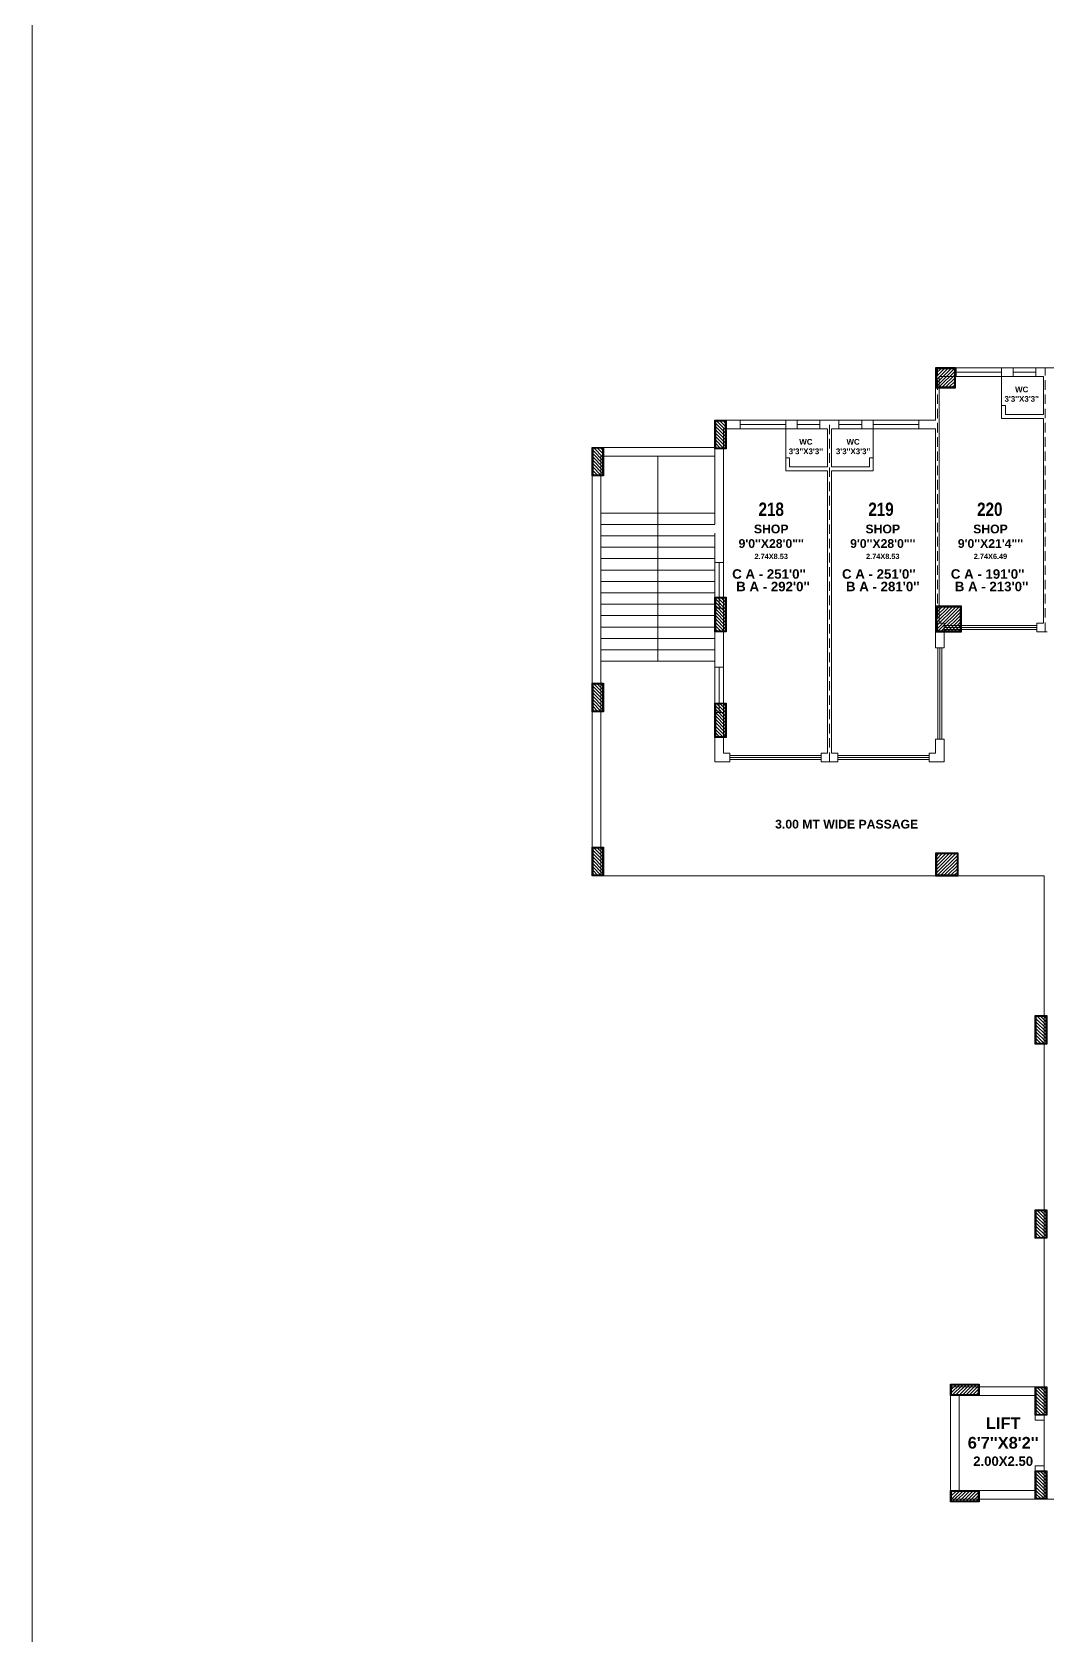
# Model space of a CAD drawing. Header units: metres. Extents: x 0 to 8495, y 0 to 3455.
# Drawn here: x 8253.02 to 8279.74, y 173.05 to 215.25 of the extents above; entities that cross this region are included whole.
import ezdxf

# ---------------------------------------------------------------- set-up
doc = ezdxf.new("R2010")
doc.units = ezdxf.units.M
doc.header["$MEASUREMENT"] = 0
doc.linetypes.add('DASH2', pattern=[0.375, 0.25, -0.125])
doc.layers.get('0').update_dxf_attribs({"lineweight": 18})
doc.layers.add('Columns', color=12, linetype='Continuous', lineweight=25)
doc.layers.add('furniture', color=30, linetype='Continuous', lineweight=20)
doc.styles.get("Standard").update_dxf_attribs({"font": 'ARIALN.TTF', "height": 0.2})

msp = doc.modelspace()

# ---------------------------------------------------------------- hatches: boundary and pattern name
at = {"layer": 'Columns', "lineweight": 20}
h = msp.add_hatch(dxfattribs=at)
h.set_pattern_fill('ANSI31', color=5, scale=0.5)
h.set_pattern_definition([(45, (1145.638876, -251.954366), (-0.0441941738, 0.0441941738), [])])
h.paths.add_polyline_path([(8276.831, 205.902), (8277.311, 205.902), (8277.311, 206.382), (8276.831, 206.382)])
at = {"layer": 'Columns', "lineweight": 0}
h = msp.add_hatch(dxfattribs=at)
h.set_pattern_fill('ANSI31', color=256, scale=0.5, angle=-90)
h.set_pattern_definition([(315, (1137.485283, -246.391656), (0.0441941738, 0.0441941738), [])])
h.paths.add_polyline_path([(8271.268, 205.003), (8271.018, 205.003), (8271.018, 204.303), (8271.268, 204.303)])
h = msp.add_hatch(dxfattribs=at)
h.set_pattern_fill('ANSI31', color=256, scale=0.5, angle=-90)
h.set_pattern_definition([(315, (1134.255283, -247.107373), (0.0441941738, 0.0441941738), [])])
h.paths.add_polyline_path([(8268.038, 204.288), (8267.788, 204.288), (8267.788, 203.588), (8268.038, 203.588)])
h = msp.add_hatch(dxfattribs=at)
h.set_pattern_fill('ANSI31', color=1, scale=0.5, angle=-90)
h.set_pattern_definition([(315, (1137.485283, -251.285283), (0.0441941738, 0.0441941738), [])])
h.paths.add_polyline_path([(8271.268, 200.34), (8271.018, 200.34), (8271.018, 199.48), (8271.268, 199.48)])
at = {"layer": 'Columns'}
h = msp.add_hatch(dxfattribs=at)
h.set_pattern_fill('ANSI31', color=6, scale=0.5)
h.set_pattern_definition([(45, (1145.788876, -258.37629), (-0.0441941738, 0.0441941738), [])])
h.paths.add_polyline_path([(8277.461, 199.48), (8277.461, 200.11), (8276.831, 200.11), (8276.831, 199.48)])
at = {"layer": 'Columns', "lineweight": 0}
h = msp.add_hatch(dxfattribs=at)
h.set_pattern_fill('ANSI31', color=256, scale=0.5, angle=-90)
h.set_pattern_definition([(315, (1134.255283, -253.317373), (0.0441941738, 0.0441941738), [])])
h.paths.add_polyline_path([(8268.038, 198.078), (8267.788, 198.078), (8267.788, 197.378), (8268.038, 197.378)])
h = msp.add_hatch(dxfattribs=at)
h.set_pattern_fill('ANSI31', color=1, scale=0.5, angle=-90)
h.set_pattern_definition([(315, (1137.485283, -253.837373), (0.0441941738, 0.0441941738), [])])
h.paths.add_polyline_path([(8271.268, 197.558), (8271.018, 197.558), (8271.018, 196.698), (8271.268, 196.698)])
h = msp.add_hatch(dxfattribs=at)
h.set_pattern_fill('ANSI31', color=256, scale=0.5, angle=-90)
h.set_pattern_definition([(315, (1134.255283, -257.635556), (0.0441941738, 0.0441941738), [])])
h.paths.add_polyline_path([(8268.038, 193.759), (8267.788, 193.759), (8267.788, 193.059), (8268.038, 193.059)])
at = {"layer": 'Columns'}
h = msp.add_hatch(dxfattribs=at)
h.set_pattern_fill('ANSI31', scale=0.5)
h.set_pattern_definition([(45, (1145.673876, -264.726564), (-0.0441941738, 0.0441941738), [])])
h.paths.add_polyline_path([(8276.831, 193.059), (8277.381, 193.059), (8277.381, 193.609), (8276.831, 193.609)])
at = {"layer": 'Columns', "lineweight": 0}
h = msp.add_hatch(dxfattribs=at)
h.set_pattern_fill('ANSI31', color=256, scale=0.5, angle=-90)
h.set_pattern_definition([(315, (1145.925055, -262.063656), (0.0441941738, 0.0441941738), [])])
h.paths.add_polyline_path([(8279.708, 189.331), (8279.458, 189.331), (8279.458, 188.631), (8279.708, 188.631)])
h = msp.add_hatch(dxfattribs=at)
h.set_pattern_fill('ANSI31', color=256, scale=0.5, angle=-90)
h.set_pattern_definition([(315, (1145.925055, -267.178656), (0.0441941738, 0.0441941738), [])])
h.paths.add_polyline_path([(8279.708, 184.216), (8279.458, 184.216), (8279.458, 183.516), (8279.708, 183.516)])
h = msp.add_hatch(dxfattribs=at)
h.set_pattern_fill('ANSI31', color=256, scale=0.5, angle=-180)
h.set_pattern_definition([(225, (7826.53297, 7313.16043), (0.0441941738, -0.0441941738), [])])
h.paths.add_polyline_path([(8277.928, 179.377), (8277.928, 179.627), (8277.228, 179.627), (8277.228, 179.377)])
h = msp.add_hatch(dxfattribs=at)
h.set_pattern_fill('ANSI31', color=256, scale=0.5, angle=-90)
h.set_pattern_definition([(315, (1145.925055, -271.837556), (0.0441941738, 0.0441941738), [])])
h.paths.add_polyline_path([(8279.708, 179.557), (8279.458, 179.557), (8279.458, 178.857), (8279.708, 178.857)])
h = msp.add_hatch(dxfattribs=at)
h.set_pattern_fill('ANSI31', color=256, scale=0.5, angle=-90)
h.set_pattern_definition([(315, (1145.925055, -274.047556), (0.0441941738, 0.0441941738), [])])
h.paths.add_polyline_path([(8279.708, 177.347), (8279.458, 177.347), (8279.458, 176.647), (8279.708, 176.647)])
h = msp.add_hatch(dxfattribs=at)
h.set_pattern_fill('ANSI31', color=256, scale=0.5, angle=-180)
h.set_pattern_definition([(225, (7826.53297, 7310.36043), (0.0441941738, -0.0441941738), [])])
h.paths.add_polyline_path([(8277.928, 176.577), (8277.928, 176.827), (8277.228, 176.827), (8277.228, 176.577)])

# ---------------------------------------------------------------- linework, layer by layer
at = {"lineweight": 0}
for p, q in [((8285.329, 206.407), (8276.806, 206.407)), ((8276.806, 205.028), (8276.806, 206.407)), ((8279.147, 206.407), (8278.847, 206.407)), ((8278.847, 206.407), (8278.847, 206.177)), ((8279.447, 206.177), (8279.447, 206.407)), ((8276.906, 206.177), (8276.906, 199.685)), ((8279.647, 206.177), (8276.906, 206.177)), ((8276.906, 205.718), (8276.906, 206.177)), ((8278.547, 206.177), (8278.547, 205.077)), ((8278.647, 206.177), (8278.547, 206.177)), ((8278.547, 206.177), (8278.547, 205.417)), ((8278.647, 206.177), (8279.647, 206.177)), ((8279.647, 206.177), (8278.647, 206.177)), ((8278.847, 206.292), (8279.447, 206.292)), ((8278.847, 206.177), (8279.447, 206.177)), ((8279.647, 206.177), (8279.647, 205.177)), ((8279.647, 206.177), (8279.647, 205.177)), ((8279.647, 205.748), (8279.647, 206.177)), ((8279.647, 206.177), (8279.647, 205.177)), ((8279.647, 206.177), (8279.647, 205.177)), ((8279.647, 206.177), (8279.647, 205.177)), ((8279.647, 206.177), (8279.647, 205.177)), ((8279.647, 205.748), (8279.647, 206.177)), ((8278.547, 205.417), (8278.647, 205.417)), ((8278.547, 205.077), (8279.647, 205.077)), ((8278.647, 205.417), (8278.647, 205.177)), ((8278.647, 205.177), (8279.647, 205.177)), ((8279.647, 205.077), (8279.647, 199.685)), ((8270.993, 205.028), (8270.993, 204.313)), ((8270.993, 205.028), (8276.806, 205.028)), ((8271.223, 204.798), (8271.223, 196.264)), ((8271.223, 204.798), (8273.964, 204.798)), ((8272.864, 204.798), (8272.864, 203.698)), ((8272.964, 204.798), (8272.864, 204.798)), ((8272.864, 204.798), (8272.864, 204.038)), ((8272.964, 204.798), (8273.964, 204.798)), ((8273.964, 204.798), (8272.964, 204.798)), ((8273.464, 205.028), (8273.164, 205.028)), ((8273.164, 205.028), (8273.164, 204.798)), ((8273.164, 204.913), (8273.764, 204.913)), ((8273.164, 204.798), (8273.764, 204.798)), ((8273.764, 204.798), (8273.764, 205.028)), ((8273.964, 204.798), (8273.964, 203.798)), ((8273.964, 204.798), (8273.964, 203.798)), ((8273.964, 204.798), (8273.964, 203.798)), ((8273.964, 204.369), (8273.964, 204.798)), ((8273.964, 204.798), (8273.964, 203.798)), ((8273.964, 204.798), (8273.964, 203.798)), ((8273.964, 204.798), (8273.964, 203.798)), ((8273.964, 204.798), (8273.964, 203.798)), ((8273.964, 204.369), (8273.964, 204.798)), ((8274.064, 204.798), (8274.064, 203.798)), ((8274.064, 204.798), (8274.064, 203.798)), ((8274.064, 204.798), (8276.806, 204.798)), ((8274.064, 204.798), (8274.064, 203.798)), ((8274.064, 204.369), (8274.064, 204.798)), ((8274.064, 204.798), (8274.064, 203.798)), ((8274.064, 204.369), (8274.064, 204.798)), ((8274.064, 204.798), (8274.064, 203.798)), ((8274.064, 204.798), (8274.064, 203.798)), ((8274.064, 204.798), (8274.064, 203.798)), ((8275.064, 204.798), (8274.064, 204.798)), ((8274.064, 204.798), (8274.064, 203.798)), ((8274.064, 204.798), (8275.064, 204.798)), ((8274.264, 204.798), (8274.264, 205.028)), ((8274.864, 204.913), (8274.264, 204.913)), ((8274.864, 204.798), (8274.264, 204.798)), ((8274.564, 205.028), (8274.864, 205.028)), ((8274.864, 205.028), (8274.864, 204.798)), ((8275.064, 204.798), (8275.164, 204.798)), ((8275.164, 204.798), (8275.164, 203.698)), ((8275.164, 204.798), (8275.164, 204.038)), ((8276.806, 204.798), (8276.806, 199.032)), ((8267.763, 196.658), (8267.763, 204.313)), ((8267.763, 204.313), (8270.993, 204.313)), ((8270.993, 204.313), (8270.993, 204.083)), ((8267.993, 204.083), (8267.993, 200.558)), ((8267.993, 204.083), (8270.993, 204.083)), ((8270.993, 204.083), (8270.993, 203.532)), ((8270.993, 203.953), (8270.993, 202.288)), ((8272.864, 204.038), (8272.964, 204.038)), ((8272.964, 204.038), (8272.964, 203.798)), ((8275.064, 204.038), (8275.064, 203.798)), ((8275.164, 204.038), (8275.064, 204.038)), ((8272.864, 203.698), (8273.964, 203.698)), ((8272.964, 203.798), (8273.964, 203.798)), ((8273.964, 203.698), (8273.964, 196.724)), ((8273.964, 203.698), (8273.964, 196.264)), ((8275.064, 203.798), (8274.064, 203.798)), ((8274.064, 203.698), (8274.064, 196.954)), ((8274.064, 203.698), (8274.064, 196.572)), ((8275.164, 203.698), (8274.064, 203.698)), ((8267.993, 196.658), (8267.993, 202.058)), ((8270.993, 202.058), (8270.993, 200.394)), ((8270.993, 200.68), (8270.993, 201.28)), ((8271.223, 201.28), (8271.223, 200.08)), ((8267.993, 193.034), (8267.993, 200.394)), ((8270.993, 200.394), (8270.993, 196.034)), ((8271.223, 200.08), (8270.993, 200.08)), ((8277.036, 199.685), (8276.906, 199.685)), ((8277.036, 199.685), (8276.906, 199.685)), ((8277.036, 199.685), (8277.036, 199.455)), ((8279.647, 199.685), (8279.476, 199.685)), ((8279.476, 199.685), (8279.476, 199.455)), ((8279.647, 199.685), (8279.476, 199.685)), ((8277.036, 199.032), (8277.036, 199.455)), ((8277.036, 199.032), (8277.036, 199.197)), ((8279.747, 199.455), (8279.476, 199.455)), ((8276.806, 199.032), (8277.036, 199.032)), ((8270.993, 197.93), (8270.993, 198.53)), ((8271.223, 198.53), (8271.223, 197.33)), ((8271.223, 197.33), (8270.993, 197.33)), ((8267.763, 196.658), (8267.763, 193.034)), ((8274.064, 196.724), (8274.064, 196.264)), ((8271.394, 196.264), (8271.223, 196.264)), ((8271.394, 196.264), (8271.394, 196.034)), ((8273.964, 196.264), (8273.794, 196.264)), ((8273.794, 196.264), (8273.794, 196.034)), ((8274.235, 196.264), (8274.064, 196.264)), ((8274.235, 196.264), (8274.235, 196.034)), ((8276.806, 196.264), (8276.635, 196.264)), ((8276.635, 196.264), (8276.635, 196.034)), ((8276.806, 196.632), (8276.806, 196.264)), ((8276.806, 196.632), (8277.036, 196.632)), ((8277.036, 196.034), (8277.036, 196.632)), ((8270.993, 196.034), (8271.394, 196.034)), ((8273.794, 196.034), (8274.235, 196.034)), ((8274.235, 196.034), (8273.971, 196.034)), ((8276.806, 196.034), (8276.635, 196.034)), ((8276.806, 196.034), (8277.036, 196.034)), ((8267.763, 193.034), (8267.993, 193.034)), ((8277.203, 176.622), (8277.203, 179.582)), ((8277.203, 179.582), (8279.663, 179.582)), ((8277.433, 176.852), (8277.433, 179.352)), ((8277.433, 176.852), (8277.433, 179.352)), ((8277.433, 179.352), (8279.433, 179.352)), ((8279.433, 178.702), (8279.663, 178.702)), ((8279.433, 177.502), (8279.663, 177.502)), ((8279.433, 176.852), (8277.433, 176.852)), ((8279.663, 176.622), (8277.203, 176.622))]:
    msp.add_line(p, q, dxfattribs=at)
at = {"color": 1, "linetype": 'DASH2', "lineweight": 0}
for p, q in [((8276.856, 199.455), (8276.856, 206.407)), ((8279.697, 199.455), (8279.697, 206.407)), ((8274.014, 196.034), (8274.014, 205.028))]:
    msp.add_line(p, q, dxfattribs=at)
at = {"color": 134, "lineweight": 0}
for p, q in [((8278.547, 206.177), (8278.547, 205.417)), ((8272.864, 204.798), (8272.864, 204.038)), ((8275.164, 204.798), (8275.164, 204.038)), ((8277.036, 199.57), (8279.476, 199.57)), ((8276.921, 196.632), (8276.921, 199.032)), ((8271.394, 196.149), (8273.794, 196.149)), ((8274.235, 196.149), (8276.635, 196.149))]:
    msp.add_line(p, q, dxfattribs=at)
at = {"color": 251, "lineweight": 0}
for p, q in [((8269.493, 204.083), (8269.493, 198.683)), ((8267.993, 202.583), (8270.993, 202.583)), ((8270.993, 202.583), (8267.993, 202.583)), ((8267.993, 202.283), (8270.993, 202.283)), ((8267.993, 201.983), (8270.993, 201.983)), ((8267.993, 201.683), (8270.993, 201.683)), ((8267.993, 201.383), (8270.993, 201.383)), ((8267.993, 201.083), (8270.993, 201.083)), ((8267.993, 200.783), (8270.993, 200.783)), ((8267.993, 200.483), (8270.993, 200.483)), ((8267.993, 200.183), (8270.993, 200.183)), ((8267.993, 199.883), (8270.993, 199.883)), ((8267.993, 199.583), (8270.993, 199.583)), ((8267.993, 199.283), (8270.993, 199.283)), ((8267.993, 198.983), (8270.993, 198.983)), ((8267.993, 198.683), (8270.993, 198.683)), ((8267.993, 193.034), (8279.663, 193.034)), ((8279.663, 193.034), (8279.663, 179.102)), ((8279.663, 177.502), (8279.663, 176.622)), ((8279.663, 177.502), (8279.663, 176.622)), ((8279.663, 177.502), (8279.663, 176.622)), ((8279.663, 177.502), (8279.663, 176.622)), ((8294.773, 176.622), (8279.663, 176.622))]:
    msp.add_line(p, q, dxfattribs=at)
at = {"color": 1, "lineweight": 0}
for p, q in [((8270.993, 201.28), (8271.223, 201.28)), ((8277.036, 199.455), (8276.856, 199.455)), ((8270.993, 198.53), (8271.223, 198.53))]:
    msp.add_line(p, q, dxfattribs=at)
at = {"color": 193, "lineweight": 0}
for p, q in [((8277.036, 199.62), (8279.476, 199.62)), ((8277.036, 199.52), (8279.476, 199.52)), ((8276.871, 196.632), (8276.871, 199.032)), ((8276.971, 196.632), (8276.971, 199.032)), ((8271.394, 196.199), (8273.794, 196.199)), ((8271.394, 196.099), (8273.794, 196.099)), ((8274.235, 196.199), (8276.635, 196.199)), ((8274.235, 196.099), (8276.635, 196.099))]:
    msp.add_line(p, q, dxfattribs=at)
at = {"lineweight": 0}
msp.add_lwpolyline([(8253.018, 335.407), (8394.724, 335.407), (8394.724, 126.342), (8253.018, 126.342)], close=True, dxfattribs=at)
at = {"color": 1, "lineweight": 0}
for points in [[(8278.547, 206.407), (8277.347, 206.407), (8277.347, 206.177), (8278.547, 206.177)], [(8277.347, 206.292), (8278.547, 206.292), (8278.547, 206.292), (8277.347, 206.292)], [(8272.864, 205.028), (8271.664, 205.028), (8271.664, 204.798), (8272.864, 204.798)], [(8271.664, 204.913), (8272.864, 204.913), (8272.864, 204.913), (8271.664, 204.913)], [(8276.364, 205.028), (8275.164, 205.028), (8275.164, 204.798), (8276.364, 204.798)], [(8275.164, 204.913), (8276.364, 204.913), (8276.364, 204.913), (8275.164, 204.913)], [(8270.993, 201.28), (8271.223, 201.28), (8271.223, 200.08), (8270.993, 200.08)], [(8271.108, 200.08), (8271.108, 200.08), (8271.108, 201.28), (8271.108, 201.28)], [(8270.993, 198.53), (8271.223, 198.53), (8271.223, 197.33), (8270.993, 197.33)], [(8271.108, 197.33), (8271.108, 197.33), (8271.108, 198.53), (8271.108, 198.53)]]:
    msp.add_lwpolyline(points, close=True, dxfattribs=at)
at = {"lineweight": 0}
for points in [[(8279.647, 205.177), (8279.647, 206.177)], [(8273.964, 203.798), (8273.964, 204.798)], [(8274.064, 203.798), (8274.064, 204.798)], [(8279.433, 179.352), (8279.433, 178.702)], [(8279.663, 179.582), (8279.663, 177.502)], [(8279.433, 177.502), (8279.433, 176.852), (8277.433, 176.852)], [(8279.433, 177.502), (8279.433, 176.852)], [(8279.663, 177.502), (8279.663, 176.622)]]:
    msp.add_lwpolyline(points, dxfattribs=at)
at = {"layer": 'Columns', "color": 5, "lineweight": 30}
for points in [[(8276.806, 205.877), (8277.336, 205.877), (8277.336, 206.407), (8276.806, 206.407)], [(8276.831, 205.902), (8277.311, 205.902), (8277.311, 206.382), (8276.831, 206.382)]]:
    msp.add_lwpolyline(points, close=True, dxfattribs=at)
at = {"layer": 'Columns'}
for points in [[(8271.293, 204.278), (8270.993, 204.278), (8270.993, 205.028), (8271.293, 205.028)], [(8268.063, 203.563), (8267.763, 203.563), (8267.763, 204.313), (8268.063, 204.313)], [(8268.063, 197.353), (8267.763, 197.353), (8267.763, 198.103), (8268.063, 198.103)], [(8268.063, 193.034), (8267.763, 193.034), (8267.763, 193.784), (8268.063, 193.784)], [(8279.733, 188.606), (8279.433, 188.606), (8279.433, 189.356), (8279.733, 189.356)], [(8279.733, 183.491), (8279.433, 183.491), (8279.433, 184.241), (8279.733, 184.241)], [(8277.203, 179.352), (8277.203, 179.652), (8277.953, 179.652), (8277.953, 179.352)], [(8279.733, 178.832), (8279.433, 178.832), (8279.433, 179.582), (8279.733, 179.582)], [(8279.733, 176.622), (8279.433, 176.622), (8279.433, 177.372), (8279.733, 177.372)], [(8277.203, 176.552), (8277.203, 176.852), (8277.953, 176.852), (8277.953, 176.552)]]:
    msp.add_lwpolyline(points, close=True, dxfattribs=at)
at = {"layer": 'Columns', "lineweight": 0}
for points in [[(8271.268, 204.303), (8271.018, 204.303), (8271.018, 205.003), (8271.268, 205.003)], [(8268.038, 203.588), (8267.788, 203.588), (8267.788, 204.288), (8268.038, 204.288)], [(8268.038, 197.378), (8267.788, 197.378), (8267.788, 198.078), (8268.038, 198.078)], [(8268.038, 193.059), (8267.788, 193.059), (8267.788, 193.759), (8268.038, 193.759)], [(8279.708, 188.631), (8279.458, 188.631), (8279.458, 189.331), (8279.708, 189.331)], [(8279.708, 183.516), (8279.458, 183.516), (8279.458, 184.216), (8279.708, 184.216)], [(8277.228, 179.377), (8277.228, 179.627), (8277.928, 179.627), (8277.928, 179.377)], [(8279.708, 178.857), (8279.458, 178.857), (8279.458, 179.557), (8279.708, 179.557)], [(8279.708, 176.647), (8279.458, 176.647), (8279.458, 177.347), (8279.708, 177.347)], [(8277.228, 176.577), (8277.228, 176.827), (8277.928, 176.827), (8277.928, 176.577)]]:
    msp.add_lwpolyline(points, close=True, dxfattribs=at)
at = {"layer": 'Columns', "color": 1, "lineweight": 30}
for points in [[(8271.293, 199.455), (8270.993, 199.455), (8270.993, 200.365), (8271.293, 200.365)], [(8271.293, 196.673), (8270.993, 196.673), (8270.993, 197.583), (8271.293, 197.583)]]:
    msp.add_lwpolyline(points, close=True, dxfattribs=at)
at = {"layer": 'Columns', "color": 1, "lineweight": 0}
for points in [[(8271.268, 199.48), (8271.018, 199.48), (8271.018, 200.34), (8271.268, 200.34)], [(8271.268, 196.698), (8271.018, 196.698), (8271.018, 197.558), (8271.268, 197.558)]]:
    msp.add_lwpolyline(points, close=True, dxfattribs=at)
at = {"layer": 'Columns', "color": 6}
for points in [[(8276.806, 199.455), (8277.486, 199.455), (8277.486, 200.135), (8276.806, 200.135)], [(8276.831, 199.48), (8277.461, 199.48), (8277.461, 200.11), (8276.831, 200.11)]]:
    msp.add_lwpolyline(points, close=True, dxfattribs=at)
at = {"layer": 'Columns', "color": 7}
for points in [[(8276.806, 193.034), (8277.406, 193.034), (8277.406, 193.634), (8276.806, 193.634)], [(8276.831, 193.059), (8277.381, 193.059), (8277.381, 193.609), (8276.831, 193.609)]]:
    msp.add_lwpolyline(points, close=True, dxfattribs=at)
at = {"layer": 'furniture', "color": 167}
msp.add_lwpolyline([(8277.433, 176.852), (8279.433, 176.852)], dxfattribs=at)
at = {"layer": 'furniture', "color": 57, "true_color": 0x80812c}
msp.add_lwpolyline([(8277.433, 176.852), (8279.433, 176.852)], dxfattribs=at)

# ---------------------------------------------------------------- texts
at = {"color": 245, "linetype": 'ByBlock', "lineweight": -2, "char_height": 0.15, "width": 2.26927, "attachment_point": 5}
for insert in [(8279.075, 205.712), (8273.393, 204.333), (8274.636, 204.333)]:
    msp.add_mtext("{\\fArial|b1|i0|c0|p34;WC\\P3'3''X3'3''}", dxfattribs=dict(at, insert=insert))
at = {"color": 57, "linetype": 'ByBlock', "lineweight": -2, "true_color": 0x80812c, "char_height": 0.35, "width": 5.87922, "attachment_point": 5}
for s, insert in [('{\\fArial Narrow|b1|i0|c0|p34;218}', (8272.48, 202.681)), ('{\\fArial Narrow|b1|i0|c0|p34;219}', (8275.371, 202.681)), ('{\\fArial Narrow|b1|i0|c0|p34;220}', (8278.235, 202.681))]:
    msp.add_mtext(s, dxfattribs=dict(at, insert=insert))
at = {"color": 167, "linetype": 'ByBlock', "lineweight": -2, "char_height": 0.23, "width": 5.87922, "attachment_point": 5}
for s, insert in [('{\\fArial|b1|i0|c0|p34;SHOP\\P9\'0\'\'X28\'0"\'\'\\P\\H0.6x;2.74X8.53}', (8272.48, 201.826)), ('{\\fArial|b1|i0|c0|p34;SHOP\\P9\'0\'\'X28\'0"\'\'\\P\\H0.6x;2.74X8.53}', (8275.418, 201.826)), ('{\\fArial|b1|i0|c0|p34;SHOP\\P9\'0\'\'X21\'4"\'\'\\P\\H0.6x;2.74X6.49}', (8278.253, 201.826))]:
    msp.add_mtext(s, dxfattribs=dict(at, insert=insert))
at = {"color": 1, "linetype": 'ByBlock', "lineweight": -2, "true_color": 0xff1a1a, "char_height": 0.25, "width": 6.93704, "attachment_point": 8}
for s, insert in [("{\\fArial|b1|i0|c0|p34;C A - 251'0''}", (8272.422, 200.851)), ("{\\fArial|b1|i0|c0|p34;C A - 251'0''}", (8275.313, 200.851)), ("{\\fArial|b1|i0|c0|p34;C A - 191'0''}", (8278.178, 200.851)), ("{\\fArial|b1|i0|c0|p34;B A - 292'0''}", (8272.527, 200.521)), ("{\\fArial|b1|i0|c0|p34;B A - 281'0''}", (8275.417, 200.521)), ("{\\fArial|b1|i0|c0|p34;B A - 213'0''}", (8278.282, 200.521))]:
    msp.add_mtext(s, dxfattribs=dict(at, insert=insert))
at = {"color": 251, "linetype": 'ByBlock', "lineweight": -2, "insert": (8274.467, 194.392), "char_height": 0.23, "width": 3.84541, "attachment_point": 5}
msp.add_mtext('{\\fArial|b1|i0|c0|p34;3.00 MT WIDE PASSAGE}', dxfattribs=at)
at = {"color": 87, "linetype": 'ByBlock', "lineweight": -2, "true_color": 0x51613d, "insert": (8278.587, 178.138), "char_height": 0.30931, "width": 4.67939, "attachment_point": 5}
msp.add_mtext("{\\fArial|b1|i0|c0|p34;LIFT\\P6'7''X8'2''\\P\\H0.8x;2.00X2.50}", dxfattribs=at)

doc.saveas('drawing.dxf')
